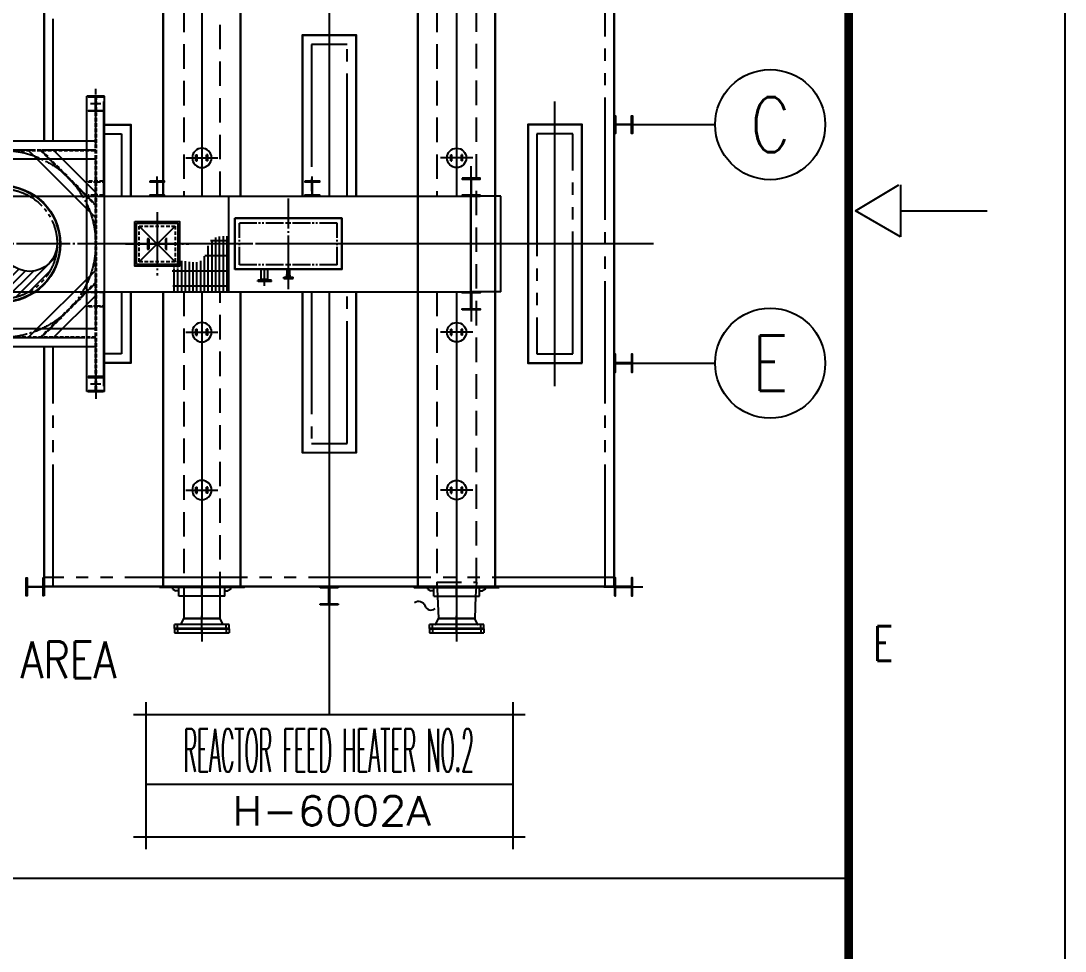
# Model space of a CAD drawing. Header units: millimetres. Extents: x 0 to 232280, y -26939 to 23794.
# Drawn here: x 22670 to 25230, y -13437 to -11156 of the extents above; entities that cross this region are included whole.
import ezdxf
from ezdxf.enums import TextEntityAlignment as Align

# ---------------------------------------------------------------- set-up
doc = ezdxf.new("R2010")
doc.units = ezdxf.units.MM
doc.header["$LTSCALE"] = 30
for name, pattern in [('JNK-CENTER', [34, 30, -1.5, 1, -1.5]), ('JNK-HIDDEN', [3, 2, -1]), ('JNK-PHANTOM', [15, 10, -1, 1, -1, 1, -1]), ('PHA', [30, 20, -2, 2, -2, 2, -2])]:
    doc.linetypes.add(name, pattern=pattern)
for name, color, linetype in [('CEN-R', 1, 'JNK-CENTER'), ('CON-C', 4, 'Continuous'), ('CON-G', 3, 'Continuous'), ('CON-W', 7, 'Continuous'), ('CON-Y', 2, 'Continuous'), ('Dim-W', 7, 'Continuous'), ('HID-Y', 2, 'JNK-HIDDEN'), ('LOGO-FRAME', 7, 'Continuous'), ('PAN-W', 6, 'PHA'), ('PHA-M', 6, 'JNK-PHANTOM'), ('STL-OBJT', 7, 'Continuous'), ('TITLE', 7, 'Continuous')]:
    doc.layers.add(name, color=color, linetype=linetype)
doc.layers.add('CONT-G', color=3, linetype='Continuous', lineweight=25)
doc.styles.add('ROMANS', font='ROMANS.shx', dxfattribs={"width": 0.8})
doc.styles.add('SIMPLEX', font='simplex.shx', dxfattribs={"width": 0.8})

# ---------------------------------------------------------------- blocks, each defined once
blk = doc.blocks.new('TITLE')
at = {"color": 7}
for p, q in [((841, 0), (841, 594.8536585365848)), ((823.8829268292548, 301.1402439024387), (827.4195121950868, 303.2621951219509)), ((827.5582541526134, 303.2621951219509), (827.5582541526134, 299.0182926829265)), ((827.5582541526134, 299.0182926829265), (823.8829268292548, 301.1402439024387)), ((827.560975609736, 301.1402439024387), (834.6341463414368, 301.1402439024387))]:
    blk.add_line(p, q, dxfattribs=at)
at = {"color": 7, "const_width": 0.7073170731707307}
blk.add_lwpolyline([(823.3170731707312, 17.3292682926829), (823.3170731707312, 577.1707317073162)], dxfattribs=at)
at = {"color": 7, "style": 'ROMANS', "width": 0.7}
blk.add_text('E', height=2.829268292682921, dxfattribs=at).set_placement((826.1463414633893, 265.7743902439021), align=Align.MIDDLE)
blk = doc.blocks.new("24'' FLG")
at = {"layer": 'CEN-R'}
for p, q in [((2.159207360818982e-05, -228.0158282965422), (2.159207360818982e-05, 47.61562371253967)), ((-406.3999784079497, -171.3000000000466), (-406.3999784079497, -95.30000000004657)), ((-406.3999784079497, -165.2999999949243), (-406.3999784079497, -241.2999999949243)), ((2.159207360818982e-05, -168.2999999949243), (2.159207360818982e-05, -384.2156237075105)), ((406.4000215919805, -171.3000000000466), (406.4000215919805, -95.30000000004657)), ((406.4000215919805, -165.2999999949243), (406.4000215919805, -241.2999999949243))]:
    blk.add_line(p, q, dxfattribs=at)
at = {"layer": 'CON-G'}
for p, q in [((-349.6330796280527, -95.71917691337876), (-304.6999910394079, 0)), ((304.6999910394079, 0), (-304.6999910394079, 0)), ((349.6331228121999, -95.71917691337876), (304.6999910394079, 0)), ((457.5000215920736, -98.30000000004657), (-457.4999784079264, -98.30000000004657)), ((-457.4999784079264, -166.6999999999534), (-457.4999784079264, -98.30000000004657)), ((457.5000215920736, -166.6999999999534), (-457.4999784079264, -166.6999999999534)), ((-457.4999784079264, -169.8999999950174), (-457.4999784079264, -238.2999999949243)), ((-457.4999784079264, -169.8999999950174), (457.5000215920736, -169.8999999950174)), ((-346.0999784080195, -168.3000000000466), (-346.0999784080195, -166.6999999999534)), ((-346.0999784080195, -168.2999999949243), (-346.0999784080195, -169.8999999950174)), ((-346.0999784080195, -168.2999999949243), (346.1000215920503, -168.2999999949243)), ((346.1000215920503, -168.3000000000466), (-346.0999784080195, -168.3000000000466)), ((346.1000215920503, -168.3000000000466), (346.1000215920503, -166.6999999999534)), ((346.1000215920503, -168.2999999949243), (346.1000215920503, -169.8999999950174)), ((457.5000215920736, -166.6999999999534), (457.5000215920736, -98.30000000004657)), ((457.5000215920736, -169.8999999950174), (457.5000215920736, -238.2999999949243)), ((-457.4999784079264, -238.2999999949243), (457.5000215920736, -238.2999999949243))]:
    blk.add_line(p, q, dxfattribs=at)
for centre, start, end in [((-353.703308119846, -93.80000000004657), 270, 334.7553833153829), ((353.7033513038768, -93.80000000004657), 205.2446166846171, 270)]:
    blk.add_arc(centre, 4.5, start, end, dxfattribs=at)
at = {"layer": 'CONT-G'}
blk.add_line((-304.6999910319573, 0), (304.6999910328886, 0), dxfattribs=at)
blk.add_line((-304.6999910319573, 0), (304.6999910328886, 0), dxfattribs=at)
blk = doc.blocks.new('SPRING SUPPORT BASE')
at = {"layer": 'CEN-R'}
blk.add_line((-269.9166666703532, 0), (269.916666663019, 0), dxfattribs=at)
at = {"layer": 'CONT-G'}
for p, q in [((-100.0000000036671, 50), (-100.0000000036671, -50)), ((-100.0000000036671, 50), (-80.00000000366708, 50)), ((-80.00000000366708, 50), (-80.00000000366708, -50)), ((79.99999999610009, 50), (79.99999999610009, -50)), ((99.99999999633292, 50), (79.99999999633292, 50)), ((99.99999999633292, 50), (99.99999999633292, -50)), ((-100.0000000036671, -50), (-80.00000000366708, -50)), ((99.99999999633292, -50), (79.99999999633292, -50))]:
    blk.add_line(p, q, dxfattribs=at)
blk.add_circle((-3.667082637548447e-09, 0), 161.9500000000116, dxfattribs=at)
blk = doc.blocks.new('A$C751203EC')
at = {"layer": 'CEN-R'}
for p, q in [((-20.39807007508352, 0), (75, 0)), ((0, 20.39807007508352), (0, -20.39807007508352))]:
    blk.add_line(p, q, dxfattribs=at)
at = {"layer": 'CON-G'}
for p, q in [((0, 7.999999999970896), (75, 8)), ((0, -8), (75, -8))]:
    blk.add_line(p, q, dxfattribs=at)
blk.add_arc((0, 0), 7.999999999999545, 90, 270, dxfattribs=at)
blk = doc.blocks.new('6002 HEADERBOX')
at = {"layer": 'CEN-R'}
for p, q in [((8.149072527885437e-10, -163.9999999997963), (-5.820766091346741e-11, 0)), ((-681.2000028562034, -142.0611126171279), (-681.2000028560869, -175.4405818845698)), ((-497.2000057072146, -142.0611126170988), (-497.2000057070982, -175.4405818845407)), ((-375.0000057071447, -142.0611126170697), (-375.0000057070283, -175.4405818845116)), ((-225.0000057071447, -142.0611126170697), (-225.0000057070283, -175.4405818845116)), ((-75.00000570714474, -142.0611126170697), (-75.00000570702832, -175.4405818845116)), ((74.99999429285526, -142.0611126170406), (74.99999429297168, -175.4405818844825)), ((224.9999942928553, -142.0611126170406), (224.9999942929717, -175.4405818844825)), ((347.1999942928087, -142.0611126169533), (347.1999942929251, -175.4405818843952)), ((497.1999942928087, -142.0611126169824), (497.1999942929251, -175.4405818844243)), ((681.1999914400512, -142.0611126169824), (681.1999914401677, -175.4405818844243)), ((-681.2000028562034, -11575.93888738246), (-681.2000028560869, -11542.55941811502)), ((-497.2000057072146, -11575.93888738249), (-497.2000057070982, -11542.55941811505)), ((-375.0000057071447, -11575.93888738252), (-375.0000057070283, -11542.55941811508)), ((-225.0000057071447, -11575.93888738252), (-225.0000057070283, -11542.55941811508)), ((-75.00000570714474, -11575.93888738252), (-75.00000570702832, -11542.55941811508)), ((74.99999429285526, -11575.93888738255), (74.99999429297168, -11542.55941811511)), ((224.9999942928553, -11575.93888738255), (224.9999942929717, -11542.55941811511)), ((347.1999942928087, -11575.93888738264), (347.1999942929251, -11542.5594181152)), ((497.1999942928087, -11575.93888738261), (497.1999942929251, -11542.55941811517)), ((681.1999914400512, -11575.93888738261), (681.1999914401677, -11542.55941811517)), ((8.149072527885437e-10, -11717.99999999959), (-5.820766091346741e-11, -11553.9999999998))]:
    blk.add_line(p, q, dxfattribs=at)
at = {"layer": 'CON-W', "const_width": 19}
for points in [[(-681.2000028541079, -149.9999999999854), (-681.2000028541079, -154.999999999869)], [(-681.2000028539915, -157.999999999869), (-681.2000028539915, -163.999999999869)], [(-497.2000057050027, -149.9999999999854), (-497.2000057050027, -154.9999999998399)], [(-497.2000057050027, -157.9999999998399), (-497.2000057050027, -163.9999999998399)], [(-375.0000057050493, -149.9999999999563), (-375.0000057050493, -154.9999999998108)], [(-375.0000057050493, -157.9999999998108), (-375.0000057050493, -163.9999999998108)], [(-225.0000057050493, -149.9999999999563), (-225.0000057050493, -154.9999999998108)], [(-225.0000057050493, -157.9999999998108), (-225.0000057050493, -163.9999999998108)], [(-75.00000570504926, -149.9999999999272), (-75.00000570504926, -154.9999999997817)], [(-75.00000570504926, -157.9999999997817), (-75.00000570504926, -163.9999999997817)], [(74.99999429495074, -149.9999999999272), (74.99999429495074, -154.9999999997817)], [(74.99999429495074, -157.9999999997817), (74.99999429495074, -163.9999999997817)], [(224.9999942949507, -149.9999999998981), (224.9999942949507, -154.9999999997817)], [(224.9999942949507, -157.9999999997817), (224.9999942949507, -163.9999999997817)], [(347.1999942950206, -149.9999999998399), (347.1999942950206, -154.9999999996944)], [(347.1999942950206, -157.9999999996944), (347.1999942950206, -163.9999999996944)], [(497.1999942950206, -149.999999999869), (497.1999942950206, -154.9999999997235)], [(497.1999942950206, -157.9999999997235), (497.1999942950206, -163.9999999997235)], [(681.1999914421467, -149.999999999869), (681.1999914421467, -154.9999999997235)], [(681.1999914422631, -157.9999999997235), (681.1999914422631, -163.9999999997235)], [(-681.2000028539915, -11559.99999999972), (-681.2000028539915, -11553.99999999972)], [(-497.2000057050027, -11559.99999999975), (-497.2000057050027, -11553.99999999975)], [(-375.0000057050493, -11559.99999999978), (-375.0000057050493, -11553.99999999978)], [(-225.0000057050493, -11559.99999999978), (-225.0000057050493, -11553.99999999978)], [(-75.00000570504926, -11559.99999999981), (-75.00000570504926, -11553.99999999981)], [(74.99999429495074, -11559.99999999981), (74.99999429495074, -11553.99999999981)], [(224.9999942949507, -11559.99999999981), (224.9999942949507, -11553.99999999981)], [(347.1999942950206, -11559.9999999999), (347.1999942950206, -11553.9999999999)], [(497.1999942950206, -11559.99999999987), (497.1999942950206, -11553.99999999987)], [(681.1999914422631, -11559.99999999987), (681.1999914422631, -11553.99999999987)], [(-681.2000028541079, -11567.99999999961), (-681.2000028541079, -11562.99999999972)], [(-497.2000057050027, -11567.99999999961), (-497.2000057050027, -11562.99999999975)], [(-375.0000057050493, -11567.99999999964), (-375.0000057050493, -11562.99999999978)], [(-225.0000057050493, -11567.99999999964), (-225.0000057050493, -11562.99999999978)], [(-75.00000570504926, -11567.99999999967), (-75.00000570504926, -11562.99999999981)], [(74.99999429495074, -11567.99999999967), (74.99999429495074, -11562.99999999981)], [(224.9999942949507, -11567.99999999969), (224.9999942949507, -11562.99999999981)], [(347.1999942950206, -11567.99999999975), (347.1999942950206, -11562.9999999999)], [(497.1999942950206, -11567.99999999972), (497.1999942950206, -11562.99999999987)], [(681.1999914421467, -11567.99999999972), (681.1999914421467, -11562.99999999987)]]:
    blk.add_lwpolyline(points, dxfattribs=at)
at = {"layer": 'CONT-G'}
for p, q in [((382.5999999986961, -1.455191522836685e-11), (-384.6000000011409, 1.455191522836685e-11)), ((-384.6000000011409, 1.455191522836685e-11), (-384.6000000011409, -149.9999999999854)), ((-711.2000028539915, -157.999999999869), (711.1999914401677, -157.9999999997235)), ((-711.2000028539915, -157.999999999869), (-711.2000028539915, -163.999999999869)), ((-711.2000028539915, -163.999999999869), (711.1999914401677, -163.9999999997235)), ((-650.0000171190477, -11559.99999999987), (-650.0000171190477, -163.9999999998618)), ((-645.0000171190477, -11559.99999999987), (-645.0000171190477, -163.9999999998618)), ((-484.6000000012573, -119.9999999999854), (-434.6000000012573, -89.99999999998545)), ((-484.6000000012573, -119.9999999999854), (-484.6000000012573, -149.9999999999563)), ((-384.6000000011409, -89.99999999998545), (-434.6000000012573, -89.99999999998545)), ((382.5999999986961, -1.455191522836685e-11), (382.5999999986961, -150.0000000000146)), ((382.5999999986961, -90.00000000004366), (432.5999999988126, -90.00000000001455)), ((482.5999999988126, -120.0000000000146), (432.5999999988126, -90.00000000001455)), ((482.5999999988126, -119.9999999999854), (482.5999999988126, -149.9999999999854)), ((645.0000057052239, -11559.99999999987), (645.0000057052239, -163.9999999997308)), ((650.0000057052239, -11559.99999999987), (650.0000057052239, -163.9999999997308)), ((-711.2000028539915, -11553.99999999972), (711.1999914401677, -11553.99999999987)), ((-711.2000028539915, -11559.99999999972), (711.1999914401677, -11559.99999999987)), ((650.0000057052239, -11559.99999999987), (-650.0000171190477, -11559.99999999987)), ((-484.6000000012573, -11597.99999999961), (-484.6000000012573, -11567.99999999964)), ((-484.6000000012573, -11597.99999999961), (-434.6000000012573, -11627.99999999961)), ((-384.6000000011409, -11627.99999999961), (-434.6000000012573, -11627.99999999961)), ((-384.6000000011409, -11717.99999999961), (-384.6000000011409, -11567.99999999961)), ((382.5999999986961, -11717.99999999958), (-384.6000000011409, -11717.99999999961)), ((382.5999999986961, -11717.99999999958), (382.5999999986961, -11567.99999999958)), ((382.5999999986961, -11627.99999999955), (432.5999999988126, -11627.99999999958)), ((482.5999999988126, -11597.99999999958), (432.5999999988126, -11627.99999999958)), ((482.5999999988126, -11597.99999999961), (482.5999999988126, -11567.99999999961))]:
    blk.add_line(p, q, dxfattribs=at)
for points in [[(-711.2000028539915, -149.9999999999854), (-711.2000028539915, -154.999999999869), (711.1999914401677, -154.9999999998399), (711.1999914401677, -149.9999999999854)], [(-711.2000028539915, -11567.99999999961), (-711.2000028539915, -11562.99999999972), (711.1999914401677, -11562.99999999975), (711.1999914401677, -11567.99999999961)]]:
    blk.add_lwpolyline(points, close=True, dxfattribs=at)
at = {"layer": 'Dim-W'}
for p, q in [((711.1999914401677, -157.9999999997235), (711.1999914401677, -163.9999999997235)), ((711.1999914401677, -11559.99999999987), (711.1999914401677, -11553.99999999987))]:
    blk.add_line(p, q, dxfattribs=at)
at = {"layer": 'STL-OBJT', "extrusion": (0, 0, -1), "zscale": -1, "rotation": 270}
blk.add_blockref('A$C751203EC', (350.0000057070283, -75.00000000007276), dxfattribs=at)
at = {"layer": 'STL-OBJT', "rotation": 270}
blk.add_blockref('A$C751203EC', (349.9999942930881, -74.99999999998545), dxfattribs=at)
blk = doc.blocks.new('A$C1FAD331D')
at = {"layer": 'CEN-R'}
for p, q in [((0, 532), (0, -532)), ((-300, -300), (300, 300)), ((300, -300), (-300, 300)), ((531.9486901247292, 0), (-532.0513098752708, 0)), ((-150, 104), (-150, -104)), ((150, 104), (150, -104))]:
    blk.add_line(p, q, dxfattribs=at)
blk.add_lwpolyline([(345, 345), (-345, 345), (-345, -345), (345, -345)], close=True, dxfattribs=at)
at = {"layer": 'CONT-G'}
blk.add_lwpolyline([(375, 375), (-375, 375), (-375, -375), (375, -375)], close=True, dxfattribs=at)
for points in [[(-158, -80), (-158, 80, -0.9999999999999999), (-142, 80), (-142, -80, -0.9999999999999999)], [(158, -80), (158, 80, 0.9999999999999999), (142, 80), (142, -80, 0.9999999999999999)]]:
    blk.add_lwpolyline(points, format="xyb", close=True, dxfattribs=at)
at = {"layer": 'HID-Y'}
blk.add_lwpolyline([(300, 300), (-300, 300), (-300, -300), (300, -300)], close=True, dxfattribs=at)
blk = doc.blocks.new("4'' O2")
at = {"layer": 'CEN-R'}
blk.add_line((275.6105725513771, 0), (0, 0), dxfattribs=at)
at = {"layer": 'CON-Y'}
for p, q in [((200, 57.14999999990687), (0, 57.14999999990687)), ((167, -67.45000000018626), (167, 67.44999999995343)), ((171.5, 67.44999999995343), (167, 67.44999999995343)), ((200, 58.04999999981374), (167, 58.04999999981374)), ((176, 71.1488348764833), (176, 114.5)), ((176, 114.5), (176, 71.94999999995343)), ((200, -78.60000000009313), (200, 78.5999999998603)), ((200, -78.60000000009313), (200, 78.5999999998603)), ((200, -57.1500000001397), (0, -57.14999999990687)), ((200, -58.05000000004657), (167, -58.05000000004657)), ((171.5, -67.45000000018626), (167, -67.45000000018626)), ((176, -114.5), (176, -71.95000000018626)), ((200, -78.60000000009313), (198.3999999999069, -78.60000000009313)), ((198.3999999999069, -114.5), (198.3999999999069, -78.60000000009313))]:
    blk.add_line(p, q, dxfattribs=at)
for centre, start, end in [((171.5, 71.94999999995343), 270, 0), ((171.5, -71.95000000018626), 0, 90)]:
    blk.add_arc(centre, 4.5, start, end, dxfattribs=at)
at = {"layer": 'HID-Y', "ltscale": 0.2}
for p, q in [((203, 95.25), (173, 95.25)), ((198.3999999999069, 114.5), (176, 114.5)), ((198.3999999999069, 104.75), (176, 104.75)), ((198.3999999999069, 85.75), (176, 85.75)), ((198.3999999999069, 78.5999999998603), (198.3999999999069, 114.5)), ((200, 78.5999999998603), (198.3999999999069, 78.5999999998603)), ((203, -95.25), (173, -95.25)), ((198.3999999999069, -85.75), (176, -85.75)), ((198.3999999999069, -104.75), (176, -104.75)), ((198.3999999999069, -114.5), (176, -114.5))]:
    blk.add_line(p, q, dxfattribs=at)
for points in [[(198.3999999999069, 85.75), (198.3999999999069, 104.75), (176, 85.75), (176, 104.75)], [(198.3999999999069, -104.75), (198.3999999999069, -85.75), (176, -104.75), (176, -85.75)]]:
    blk.add_solid(points, dxfattribs=at)
blk = doc.blocks.new('N-FLG SIDE 1.50 300 WNRF')
at = {"layer": 'CEN-R'}
for p, q in [((-57.14999999999782, 3), (-57.14999999999782, -27)), ((0, 15), (0, -166)), ((57.15000000000146, 3), (57.15000000000146, -27))]:
    blk.add_line(p, q, dxfattribs=at)
at = {"layer": 'CON-G'}
blk.add_line((-24.14999999999782, -68.30000000000291), (24.15000000000146, -68.29999999999563), dxfattribs=at)
at = {"layer": 'CON-Y'}
for p, q in [((-36.5, 0), (-36.5, -1.599999999998545)), ((-36.5, 0), (36.5, 0)), ((-20.44999999999709, 0), (-20.44999999999709, -68.30000000000291)), ((20.45000000000073, 0), (20.45000000000073, -68.29999999999563)), ((36.5, 0), (36.5, -1.599999999998545)), ((-78, -1.599999999998545), (-36.5, -1.599999999998545)), ((-78, -1.599999999998545), (-78, -21)), ((-78, -21), (-38.53832820789103, -21)), ((-68.14999999999782, -1.599999999998545), (-68.14999999999782, -21)), ((-46.14999999999782, -1.599999999998545), (-46.14999999999782, -21)), ((-34.15123478700116, -24.49829579396464), (-24.14999999999782, -68.30000000000291)), ((-24.15000000000873, -68.30000000000291), (24.15000000000873, -68.30000000000291)), ((-24.15000000000873, -150), (-24.15000000000873, -68.30000000000291)), ((-24.15000000000873, -149.9999999999927), (24.15000000001237, -150)), ((34.1512347870048, -24.49829579396464), (24.15000000000146, -68.30000000000291)), ((24.15000000000873, -68.30000000000291), (24.15000000000873, -150)), ((36.5, -1.599999999998545), (78, -1.599999999998545)), ((38.53832820789103, -21), (78, -21)), ((46.15000000000146, -1.599999999998545), (46.15000000000146, -21)), ((68.15000000000146, -1.599999999998545), (68.15000000000146, -21)), ((78, -1.599999999998545), (78, -21))]:
    blk.add_line(p, q, dxfattribs=at)
for centre, start, end in [((-38.53832820789103, -25.5), 12.86184448295884, 90), ((38.53832820789103, -25.5), 90, 167.1381555170412)]:
    blk.add_arc(centre, 4.5, start, end, dxfattribs=at)
blk = doc.blocks.new('A$C0E694495')
at = {"layer": 'CON-G'}
blk.add_blockref('N-FLG SIDE 1.50 300 WNRF', (0, 149.9999999999927), dxfattribs=at)
blk = doc.blocks.new('pipesec')
at = {"layer": 'CON-W'}
for p, q in [((0.1209320667256861, 0.4851550630859265), (0.4851550630859833, 0.1209320667255724)), ((0.2437994773475225, 0.4365338644887515), (0.4365338644887231, 0.2437994773474657)), ((0.2476510743001654, 0.2841898434869563), (0.4989146853065733, 0.03292623248046311)), ((0.2468921100701493, 0.2107025956922826), (0.4983372781515811, -0.04074257238914925)), ((0.2038403547347798, 0.1052619269784145), (0.4725353304954467, -0.1634330487821671)), ((0.2303951826239086, 0.1529533111139472), (0.4887617475944523, -0.1054132538565682)), ((0.01183704510651751, 0.0002803885084858848), (0.3595601905681178, -0.3474427569531144)), ((0.07488468138581084, 0.01147896425368344), (0.3940882635955347, -0.3077246179560689)), ((0.1263381145400331, 0.03427174312400894), (0.4246174589634677, -0.2640076012993404)), ((0.1690424887933375, 0.06581358089533751), (0.4509106530311442, -0.2160545833424976)), ((-0.1933486464938881, -0.09151876798955527), (0.1811596163017555, -0.4660270307850851)), ((-0.1559873713952697, -0.05463383106359743), (0.2321944761675923, -0.4428156786264026)), ((-0.110586238643009, -0.02578875179119677), (0.2787281508649073, -0.4151031412991415)), ((-0.05581785669249939, -0.006310921717158635), (0.3211216464689244, -0.3832504248786108)), ((-0.2227042310981062, -0.1364093954099417), (0.1250073849282103, -0.4841210114361729)), ((-0.2498806065186159, -0.2577254440385559), (-0.007725444038470641, -0.4998806065186727)), ((-0.2428248576631802, -0.1905349808694154), (0.06269404621122021, -0.4960538847437874)), ((-0.2269057914652421, -0.3549464711165911), (-0.1049464711164774, -0.4769057914653558))]:
    blk.add_line(p, q, dxfattribs=at)
blk.add_lwpolyline([(0, 0.5, -0.9999999999999997), (0, 0, 0.9999999999999999), (0, -0.5, 0.9999999999999999)], format="xyb", dxfattribs=at)
blk = doc.blocks.new('H-6001')
at = {"layer": 'Dim-W'}
h = blk.add_hatch(dxfattribs=at)
h.set_pattern_fill('GRATE', color=256, scale=80, angle=90)
h.set_pattern_definition([(90, (-603975.4135116833, 26974.89796915864), (-63.5, 3.888253587292846e-15), []), (180, (-603975.4135116833, 26974.89796915864), (-3.110602869834277e-14, -254), [])])
edge = h.paths.add_edge_path()
edge.add_line((3801.000000000349, 47.00000000730506), (3786.000000000349, 47.00000000730506))
edge.add_line((3786.000000000349, 47.00000000730506), (3786.000000000349, 126.9360512828134))
edge.add_spline(control_points=[(3786.000000000349, 126.9360512828134), (3676.836955856648, 132.9250007474184), (3577.975695803878, 124.3534645459295), (3516.000000000349, 63.64807222748641)], knot_values=[1300.876929084428, 1300.876929084428, 1300.876929084428, 1300.876929084428, 1586.519068446716, 1586.519068446716, 1586.519068446716, 1586.519068446716], degree=3, periodic=0)
edge.add_line((3516.000000000349, 63.6480722274282), (3516.000000000349, 47.00000000729051))
edge.add_line((3516.000000000349, 47.00000000730506), (3501.000000000466, 47.00000000730506))
edge.add_spline(control_points=[(3501.000000000466, 47.00000000730506), (3427.840911812731, -45.05950691481121), (3418.190320054651, -397.3288976387412), (3095.670976508525, -280.3314090885106), (2993.000000005006, -282.0886631376634)], knot_values=[571.8018987099156, 571.8018987099185, 571.8018987099185, 571.8018987099185, 948.2797452659934, 1276.576733451685, 1276.576733451685, 1276.576733451685, 1276.576733451685], degree=3, periodic=0)
edge.add_line((2993.000000005006, -282.0886631376634), (2993.000000005006, -368.9999999926949))
edge.add_line((2993.000000005006, -368.9999999926949), (3058.000000028289, -368.9999999926949))
edge.add_line((3058.000000028289, -368.9999999926949), (3058.000000028289, -370.9999999926949))
edge.add_arc((3054.000000028289, -370.9999999926949), 3.999999999999999, 270, 360, ccw=False)
edge.add_line((3054.000000028289, -374.9999999926949), (3007.500000028289, -374.9999999926949))
edge.add_arc((3007.500000028289, -383.4999999926949), 8.500000000000004, 450, 540)
edge.add_line((2999.000000028289, -383.4999999926949), (2999.000000028289, -429.9999999926949))
edge.add_arc((2995.000000028289, -429.9999999926949), 3.999999999999999, 270, 360, ccw=False)
edge.add_line((2995.000000028289, -433.9999999926949), (2993.000000005006, -433.9999999926949))
edge.add_line((2993.000000005006, -433.9999999926949), (2993.000000005006, -802.9999999927095))
edge.add_line((2993.000000005006, -802.9999999927095), (3801.000000000349, -802.9999999927095))
edge.add_line((3801.000000000349, -802.9999999927095), (3801.000000000349, 47.00000000730506))
edge = h.paths.add_edge_path()
edge.add_line((2993.000000005006, -413.4999999927095), (2855.961817631382, -413.4999999927095))
edge.add_spline(control_points=[(2857.757516722544, -403.9999999927095), (2836.144910586998, -504.114924517824), (2854.51969614462, -653.5574622552667), (2872.894481702126, -802.9999999927095)], knot_values=[0, 0, 0, 0, 325.0636055245459, 325.0636055245459, 325.0636055245459, 325.0636055245459], degree=3, periodic=0)
edge.add_line((2872.894481702126, -802.9999999927095), (2993.000000005006, -802.9999999927095))
edge.add_line((2993.000000005006, -802.9999999927095), (2993.000000005006, -413.4999999927095))
edge = h.paths.add_edge_path()
edge.add_spline(control_points=[(2993.000000005006, -282.0886631376634), (2977.150554426014, -282.3599326177937), (2905.504554073443, -290.2075968357676), (2870.792931899545, -343.6167404075095), (2857.757516722544, -403.9999999927095)], knot_values=[325.0636055245459, 325.0636055245459, 325.0636055245459, 325.0636055245459, 375.7432174773246, 571.8018987099156, 571.8018987099156, 571.8018987099156, 571.8018987099156], degree=3, periodic=0)
edge.add_line((2859.978977298713, -394.4999999927095), (2993.000000028289, -394.4999999927095))
edge.add_line((2993.000000028289, -394.4999999927095), (2993.000000028289, -368.9999999926949))
edge.add_line((2993.000000028289, -368.9999999926949), (2993.000000005006, -282.0886631376779))
at = {"layer": 'CEN-R'}
for p, q in [((1570, 2505.000000007276), (1570, 2600.000000007276)), ((1570, -2474.999999992739), (1570, 2475.000000007261)), ((1658.138502914924, 2350.000000007276), (1481.861497085076, 2350.000000007276)), ((1570, 1570.000000007261), (-1570, 1570.000000007261)), ((1570, 650.31529293317), (650.3152929259231, 1570.000000007261)), ((7863.000000007451, 802.9999999928841), (7863.000000007451, 1303.000000007291)), ((4800.000000000233, -761.3059229218197), (4800.000000000116, 761.3059229363571)), ((10324.66642510134, 7.30506144464016e-09), (-10078.11939734966, -7.144990377128124e-09)), ((650.3152929258067, -1569.999999992739), (1570, -650.315292918589)), ((7863.000000007451, -802.9999999810534), (7863.000000007451, -1302.99999999546)), ((-1569.999999999884, -1569.999999992739), (1570, -1569.999999992739)), ((1570, -2099.999999992739), (1570, -2599.999999992739)), ((1658.138502914924, -2349.999999992739), (1481.861497085076, -2349.999999992739))]:
    blk.add_line(p, q, dxfattribs=at)
at = {"layer": 'CEN-R', "ltscale": 0.5}
for p, q in [((1570, 803.0000000072469), (1570, 1130.010894698004)), ((2600, 803.0000000072905), (2600, 1130.010894698047)), ((5200, 803.0000000072614), (5200, 1130.010894698018)), ((1570, -802.9999999927095), (1570, -1130.010894683466))]:
    blk.add_line(p, q, dxfattribs=at)
at = {"layer": 'CEN-R'}
blk.add_circle((0, 7.261405698955059e-09), 1570, dxfattribs=at)
at = {"layer": 'CON-G'}
for p, q in [((5700.000000000349, 430.000000007276), (3900.000000000349, 430.000000007276)), ((3900.000000000349, -429.999999992724), (3900.000000000349, 430.000000007276)), ((5700.000000000349, 425.000000007276), (3900.000000000349, 425.000000007276)), ((3905.000000000349, -429.999999992724), (3905.000000000233, 430.000000007276)), ((5695.000000000349, -429.9999999927386), (5695.000000000466, 430.000000007276)), ((5700.000000000349, -429.999999992724), (5700.000000000349, 430.000000007276)), ((5700.000000000349, -424.999999992724), (3900.000000000349, -424.999999992724)), ((5700.000000000349, -429.999999992724), (3900.000000000349, -429.999999992724))]:
    blk.add_line(p, q, dxfattribs=at)
for radius in [980, 970]:
    blk.add_circle((0, 0), radius, dxfattribs=at)
at = {"layer": 'CONT-G'}
for p, q in [((1420, -2474.999999992739), (1420, 2475.000000007261)), ((1720, 2475.000000007276), (1420, 2475.000000007276)), ((1720, -2474.999999992739), (1720, 2475.000000007261)), ((1570, 1720.000000007261), (-1570, 1720.000000007261)), ((1570, 1420.000000007261), (-1570, 1420.000000007261)), ((1570.000000000116, 438.1832585769735), (438.1832585696829, 1570.000000007261)), ((1570, 862.4473272890027), (862.4473272816977, 1570.000000007261)), ((-7863.000000007451, 802.9999999928841), (7863.000000007451, 803.0000000073196)), ((3800.000000000349, -802.9999999927095), (3800.000000000349, 803.0000000072905)), ((7850.000000007451, 803.0000000073196), (7850.000000007451, -802.9999999926804)), ((7863.000000007451, -802.9999999926804), (7863.000000007451, 803.0000000073196)), ((8363.00000000745, 803.0000000073196), (7863.000000007451, 802.9999999928841)), ((8363.00000000745, -802.9999999926804), (8363.00000000745, 803.0000000073196)), ((438.1832585697994, -1569.999999992739), (1570, -438.1832585624652)), ((-7863.000000007451, -803.0000000071159), (7863.000000007451, -802.9999999926804)), ((862.4473272815812, -1569.999999992739), (1570, -862.447327274378)), ((8363.00000000745, -802.9999999954161), (7863.000000007451, -802.9999999809806)), ((-1569.999999999884, -1419.999999992739), (1570, -1419.999999992739)), ((-1569.999999999884, -1719.999999992739), (1570, -1719.999999992739)), ((1720, -2474.999999992739), (1420, -2474.999999992739))]:
    blk.add_line(p, q, dxfattribs=at)
for points in [[(2475, 1053.000000007349), (2475, 1039.000000007349), (2579.5, 1039.000000007349, -0.414213562373095), (2595.5, 1023.000000007349), (2595.5, 833.0000000073487, -0.414213562373095), (2579.5, 817.0000000073487), (2475, 817.0000000073487), (2475, 803.0000000073487), (2725, 803.0000000073487), (2725, 817.0000000073487), (2620.5, 817.0000000073487, -0.414213562373095), (2604.5, 833.0000000073487), (2604.5, 1023.000000007349, -0.4142135623730949), (2620.5, 1039.000000007349), (2725, 1039.000000007349), (2725, 1053.000000007349)], [(5075, 1053.000000007305), (5075, 1039.000000007305), (5179.5, 1039.000000007305, -0.414213562373095), (5195.5, 1023.000000007305), (5195.5, 833.0000000073051, -0.414213562373095), (5179.5, 817.0000000073051), (5075, 817.0000000073051), (5075, 803.0000000073051), (5325, 803.0000000073051), (5325, 817.0000000073051), (5220.5, 817.0000000073051, -0.414213562373095), (5204.5, 833.0000000073051), (5204.5, 1023.000000007305, -0.4142135623730949), (5220.5, 1039.000000007305), (5325, 1039.000000007305), (5325, 1053.000000007305)], [(7713.000000007451, 1103.00000000732), (7713.000000007451, 1088.00000000732), (7840.000000007451, 1088.00000000732, -0.414213562373095), (7858.000000007451, 1070.00000000732), (7858.000000007451, 836.0000000073196, -0.414213562373095), (7840.000000007451, 818.0000000073196), (7713.000000007451, 818.0000000073196), (7713.000000007451, 803.0000000073196), (8013.000000007451, 803.0000000073196), (8013.000000007451, 818.0000000073196), (7886.000000007451, 818.0000000073196, -0.414213562373095), (7868.000000007451, 836.0000000073196), (7868.000000007451, 1070.00000000732, -0.4142135623730949), (7886.000000007451, 1088.00000000732), (8013.000000007451, 1088.00000000732), (8013.000000007451, 1103.00000000732)], [(7713.000000007451, -1102.999999995489), (7713.000000007451, -1087.999999995489), (7840.000000007451, -1087.999999995489, 0.414213562373095), (7858.000000007451, -1069.999999995489), (7858.000000007451, -835.9999999954889, 0.414213562373095), (7840.000000007451, -817.9999999954889), (7713.000000007451, -817.9999999954889), (7713.000000007451, -802.9999999954889), (8013.000000007451, -802.9999999954889), (8013.000000007451, -817.9999999954889), (7886.000000007451, -817.9999999954889, 0.414213562373095), (7868.000000007451, -835.9999999954889), (7868.000000007451, -1069.999999995489, 0.4142135623730949), (7886.000000007451, -1087.999999995489), (8013.000000007451, -1087.999999995489), (8013.000000007451, -1102.999999995489)]]:
    blk.add_lwpolyline(points, format="xyb", close=True, dxfattribs=at)
at = {"layer": 'HID-Y'}
for p, q in [((1563.5, 2475.000000007261), (1563.5, -2474.999999992739)), ((1576.5, 2475.000000007261), (1576.5, -2474.999999992739)), ((-1570, 1576.500000007261), (1570, 1576.500000007261)), ((-1570, 1563.500000007261), (1570, 1563.500000007261)), ((641.1229047703091, 1570.000000007261), (1570.000000000116, 641.1229047775996)), ((659.5076810811879, 1570.000000007261), (1570, 659.507681088362)), ((1570, -641.1229047629895), (641.1229047703091, -1569.999999992739)), ((1570, -659.5076810739265), (659.5076810811879, -1569.999999992739)), ((1570, -1563.499999992739), (-1569.999999999884, -1563.499999992739)), ((1570, -1576.499999992739), (-1569.999999999884, -1576.499999992739))]:
    blk.add_line(p, q, dxfattribs=at)
for points in [[(1445, 1053.000000007291), (1445, 1039.000000007291), (1549.5, 1039.000000007291, -0.414213562373095), (1565.5, 1023.000000007291), (1565.5, 833.0000000072905, -0.414213562373095), (1549.5, 817.0000000072905), (1445, 817.0000000072905), (1445, 803.0000000072905), (1695, 803.0000000072905), (1695, 817.0000000072905), (1590.5, 817.0000000072905, -0.414213562373095), (1574.5, 833.0000000072905), (1574.5, 1023.000000007291, -0.4142135623730949), (1590.5, 1039.000000007291), (1695, 1039.000000007291), (1695, 1053.000000007291)], [(1445, -1052.999999992753), (1445, -1038.999999992753), (1549.5, -1038.999999992753, 0.414213562373095), (1565.5, -1022.999999992753), (1565.5, -832.9999999927531, 0.414213562373095), (1549.5, -816.9999999927531), (1445, -816.9999999927531), (1445, -802.9999999927531), (1695, -802.9999999927531), (1695, -816.9999999927531), (1590.5, -816.9999999927531, 0.414213562373095), (1574.5, -832.9999999927531), (1574.5, -1022.999999992753, 0.4142135623730949), (1590.5, -1038.999999992753), (1695, -1038.999999992753), (1695, -1052.999999992753)]]:
    blk.add_lwpolyline(points, format="xyb", close=True, dxfattribs=at)
at = {"layer": 'PAN-W'}
blk.add_circle((0, 0), 924, dxfattribs=at)
at = {"layer": 'PHA-M'}
for p, q in [((5620.000000000233, 350.000000007276), (3980.000000000466, 350.000000007276)), ((3980.000000000233, -349.999999992724), (3980.000000000466, 350.000000007276)), ((5620.000000000466, -349.999999992724), (5620.000000000233, 350.000000007276)), ((5620.000000000466, -349.999999992724), (3980.000000000233, -349.999999992724))]:
    blk.add_line(p, q, dxfattribs=at)
for points in [[(1695, 2475.000000007276), (1695, 2461.000000007276), (1590.5, 2461.000000007276, 0.414213562373095), (1574.5, 2445.000000007276), (1574.5, 2255.000000007276, 0.414213562373095), (1590.5, 2239.000000007276), (1695, 2239.000000007276), (1695, 2225.000000007276), (1445, 2225.000000007276), (1445, 2239.000000007276), (1549.5, 2239.000000007276, 0.414213562373095), (1565.5, 2255.000000007276), (1565.5, 2445.000000007276, 0.4142135623730949), (1549.5, 2461.000000007276), (1445, 2461.000000007276), (1445, 2475.000000007276)], [(1695, -2474.999999992739), (1695, -2460.999999992739), (1590.5, -2460.999999992739, -0.414213562373095), (1574.5, -2444.999999992739), (1574.5, -2254.999999992739, -0.414213562373095), (1590.5, -2238.999999992739), (1695, -2238.999999992739), (1695, -2224.999999992739), (1445, -2224.999999992739), (1445, -2238.999999992739), (1549.5, -2238.999999992739, -0.414213562373095), (1565.5, -2254.999999992739), (1565.5, -2444.999999992739, -0.4142135623730949), (1549.5, -2460.999999992739), (1445, -2460.999999992739), (1445, -2474.999999992739)]]:
    blk.add_lwpolyline(points, format="xyb", close=True, dxfattribs=at)
at = {"layer": 'Dim-W', "xscale": -1}
blk.add_blockref('A$C1FAD331D', (2600, 7.261405698955059e-09), dxfattribs=at)
at = {"layer": 'Dim-W', "xscale": 1848, "yscale": 1848, "zscale": 1848, "rotation": 270}
blk.add_blockref('pipesec', (0, 0), dxfattribs=at)
at = {"layer": 'Dim-W', "xscale": -1, "rotation": 180}
blk.add_blockref('A$C0E694495', (4800.000000000233, -429.9999999929569), dxfattribs=at)
blk.add_blockref('A$C0E694495', (4800.000000000233, -429.9999999929569), dxfattribs=at)
at = {"layer": 'TITLE', "xscale": -1, "rotation": 90}
blk.add_blockref("4'' O2", (4400.000000000233, -429.999999992724), dxfattribs=at)
blk.add_blockref("4'' O2", (4400.000000000233, -429.999999992724), dxfattribs=at)
blk = doc.blocks.new('col-line')
at = {"layer": 'CON-Y'}
blk.add_line((0, 3), (0, 8), dxfattribs=at)
blk.add_circle((0, 12.5), 4.5, dxfattribs=at)
at = {"layer": 'CON-C', "style": 'SIMPLEX', "width": 0.8}
blk.add_attdef('1', text='', height=4.5, dxfattribs=at).set_placement((0, 12.5), align=Align.MIDDLE_CENTER)
blk = doc.blocks.new('NAMETAG')
at = {"layer": 'CON-W'}
for p, q in [((-15.00000000000003, 1), (-15.00000000000003, -11)), ((14.99999999999997, 1), (14.99999999999997, -11)), ((-15.99999999999997, 0), (15.99999999999997, 0)), ((-15.00000000000003, -5.7), (14.99999999999997, -5.7)), ((-15.99999999999997, -9.999999999999943), (15.99999999999997, -9.999999999999886))]:
    blk.add_line(p, q, dxfattribs=at)
at = {"layer": 'CON-C', "style": 'SIMPLEX', "width": 0.8}
blk.add_attdef('HEATER', text='', height=3.5, dxfattribs=at).set_placement((-0.04, -4.68), align=Align.CENTER)
at = {"layer": 'CON-G', "style": 'SIMPLEX', "width": 0.9926348547717845}
blk.add_attdef('NO.\\H-0000-0', text='', height=2.4, dxfattribs=at).set_placement((-13.7, -9.08), (13.64, -9.08), align=Align.FIT)

msp = doc.modelspace()

# ---------------------------------------------------------------- linework, layer by layer
at = {"layer": 'CEN-R'}
for p, q in [((23114.01916786892, -10742.25550507334), (23114.01916786892, -11585.02535534286)), ((23426.26291786606, -10742.25550507333), (23426.26291786606, -11585.02535534257)), ((23426.26291786606, -10742.25550507334), (23426.26291786606, -11585.02535534258)), ((23738.50666786749, -10742.25550507334), (23738.50666786841, -11585.02535534229)), ((22873.2916678702, -11585.02535534308), (22873.2916678702, -11353.21910534333)), ((23979.23416786192, -12051.70910534333), (23979.23416786192, -11353.21910534333)), ((24125.48416786592, -11409.9641053434), (24178.65614945012, -11409.9641053434)), ((24178.18132454686, -11409.9641053434), (24240.35157626795, -11409.9641053434)), ((24221.2920194464, -11702.46410534333), (22875.63166787029, -11702.46410534333)), ((22873.2916678702, -12051.70910534333), (22873.2916678702, -11819.90285534308)), ((23114.01916786892, -11819.90285534286), (23114.01916786892, -12621.30898034332)), ((23426.26291786606, -11819.90285534257), (23426.26291786605, -12662.67270561332)), ((23426.26291786606, -11819.90285534258), (23426.26291786606, -12662.67270561332)), ((23738.50666786866, -11819.90285534229), (23738.5066678696, -12677.50051531129)), ((24125.48416786592, -11994.96410534326), (24178.65614945012, -11994.96410534326)), ((24178.18132454686, -11994.96410534326), (24240.35157626795, -11994.96410534326)), ((23014.3936674512, -12545.87891762303), (23014.39366745122, -12540.99717024267)), ((23041.30366703424, -12545.87891762303), (23041.30366703425, -12540.99717024267)), ((23059.17541703425, -12545.87891762304), (23059.17541703427, -12540.99717024268)), ((23081.11291703425, -12545.87891762304), (23081.11291703427, -12540.99717024268)), ((23103.05041703425, -12545.87891762304), (23103.05041703427, -12540.99717024268)), ((23124.98791703425, -12545.87891762304), (23124.98791703427, -12540.99717024268)), ((23146.92541703425, -12545.87891762304), (23146.92541703427, -12540.99717024268)), ((23164.79716703424, -12545.87891762305), (23164.79716703426, -12540.99717024269)), ((23186.73466703424, -12545.87891762305), (23186.73466703426, -12540.99717024269)), ((23213.64466661702, -12545.87891762305), (23213.64466661705, -12540.99717024269)), ((23114.01916786904, -12566.65535534328), (23114.01916786892, -12542.67035534331)), ((23426.26291786605, -12662.67270561332), (23426.26291786613, -12856.30503788083))]:
    msp.add_line(p, q, dxfattribs=at)
at = {"layer": 'CEN-R', "ltscale": 0.5}
for p, q in [((23426.26291786606, -12517.89251588013), (23426.26291786606, -12613.07819480707)), ((24099.68257840368, -12543.54785534333), (24195.01450733062, -12543.54785534333))]:
    msp.add_line(p, q, dxfattribs=at)
at = {"layer": 'CON-C'}
msp.add_line((24699.51220460006, -13258.20011672916), (20170.57808623393, -13258.20011672918), dxfattribs=at)
at = {"layer": 'CON-G'}
for p, q in [((24125.48416786592, -12542.67035534333), (22726.89541786619, -12542.67035534333)), ((24125.48416786592, -12543.54785534333), (22726.89541786619, -12543.54785534333))]:
    msp.add_line(p, q, dxfattribs=at)
at = {"layer": 'CON-G', "ltscale": 0.5}
for p, q in [((23404.32541786687, -12545.74160534333), (23404.32541786687, -12543.54785534333)), ((23404.32541786687, -12543.54785534333), (23448.20041786525, -12543.54785534333)), ((23422.8991678681, -12545.74160534333), (23404.32541786687, -12545.74160534333)), ((23425.53166786538, -12582.59660534333), (23425.53166786538, -12548.37410534387)), ((23426.99416786675, -12548.37410534387), (23426.99416786675, -12582.59660534333)), ((23448.20041786525, -12545.74160534333), (23429.62666786838, -12545.74160534333)), ((23448.20041786525, -12543.54785534333), (23448.20041786525, -12545.74160534333)), ((23404.32541786687, -12587.42285534374), (23404.32541786687, -12585.22910534387)), ((23404.32541786687, -12585.22910534387), (23422.8991678681, -12585.22910534387)), ((23448.20041786525, -12587.42285534374), (23404.32541786687, -12587.42285534374)), ((23429.62666786838, -12585.22910534387), (23448.20041786525, -12585.22910534387)), ((23448.20041786525, -12585.22910534387), (23448.20041786525, -12587.42285534374))]:
    msp.add_line(p, q, dxfattribs=at)
at = {"layer": 'CON-G'}
for points in [[(23492.80666786606, -11585.02535534251), (23492.80666786606, -11190.58910534333), (23359.71916786606, -11190.58910534333), (23359.71916786606, -11585.02535534264)], [(23492.07541786606, -11585.02535534252), (23492.07541786606, -11191.32035534333), (23360.45041786606, -11191.32035534333), (23360.45041786606, -11585.02535534264)], [(22875.63166787029, -11409.96410534333), (22939.83541787021, -11409.96410534333), (22939.83541787021, -11585.02535534302)], [(22875.63166787029, -11410.69535534333), (22939.1041678702, -11410.69535534333), (22939.1041678702, -11585.02535534302)], [(22939.83541787021, -11819.90285534302), (22939.83541787021, -11994.96410534333), (22875.63166787029, -11994.96410534333)], [(22939.1041678702, -11819.90285534302), (22939.1041678702, -11994.23285534333), (22875.63166787029, -11994.23285534333)], [(23359.71916786606, -11819.90285534264), (23359.71916786606, -12214.33910534333), (23492.80666786607, -12214.33910534333), (23492.80666786607, -11819.90285534251)], [(23360.45041786606, -11819.90285534264), (23360.45041786606, -12213.60785534333), (23492.07541786606, -12213.60785534333), (23492.07541786606, -11819.90285534252)]]:
    msp.add_lwpolyline(points, dxfattribs=at)
for points in [[(24045.77791786192, -11994.96410534333), (24045.77791786191, -11409.96410534333), (23912.69041786191, -11409.96410534333), (23912.69041786191, -11994.96410534333)], [(24045.04666786193, -11994.23285534333), (24045.04666786192, -11410.69535534333), (23913.42166786192, -11410.69535534333), (23913.42166786192, -11994.23285534333)]]:
    msp.add_lwpolyline(points, close=True, dxfattribs=at)
at = {"layer": 'CON-G', "ltscale": 0.5}
for centre, radius, start, end in [((23422.89916786647, -12548.37410534224), 2.632499998910353, 359.9999999597709, 89.9999999591456), ((23429.62666786783, -12548.37410534442), 2.632500001089648, 89.99999998707668, 179.9999999866598), ((23422.89916786647, -12582.59660534496), 2.632499998910353, 270.0000000341843, 4.002063966804346e-08), ((23429.62666786783, -12582.59660534278), 2.632500001089648, 180.0000000133402, 270.0000000125065)]:
    msp.add_arc(centre, radius, start, end, dxfattribs=at)
at = {"layer": 'CON-W', "const_width": 2.77875}
for points in [[(23014.39366745152, -12543.5478553433), (23014.39366745152, -12542.6703553433)], [(23041.30366703457, -12543.54785534331), (23041.30366703457, -12542.67035534331)], [(23059.17541703456, -12543.54785534331), (23059.17541703456, -12542.67035534331)], [(23081.11291703456, -12543.54785534331), (23081.11291703456, -12542.67035534331)], [(23103.05041703456, -12543.54785534332), (23103.05041703456, -12542.67035534332)], [(23124.98791703456, -12543.54785534332), (23124.98791703456, -12542.67035534332)], [(23146.92541703456, -12543.54785534332), (23146.92541703456, -12542.67035534332)], [(23164.79716703457, -12543.54785534333), (23164.79716703457, -12542.67035534333)], [(23186.73466703457, -12543.54785534332), (23186.73466703457, -12542.67035534333)], [(23213.64466661735, -12543.54785534332), (23213.64466661735, -12542.67035534333)], [(23014.39366745151, -12544.71785534329), (23014.39366745151, -12543.9866053433)], [(23041.30366703457, -12544.71785534329), (23041.30366703457, -12543.98660534331)], [(23059.17541703456, -12544.71785534329), (23059.17541703456, -12543.98660534331)], [(23081.11291703456, -12544.71785534329), (23081.11291703456, -12543.98660534331)], [(23103.05041703456, -12544.7178553433), (23103.05041703456, -12543.98660534332)], [(23124.98791703456, -12544.7178553433), (23124.98791703456, -12543.98660534332)], [(23146.92541703456, -12544.7178553433), (23146.92541703456, -12543.98660534332)], [(23164.79716703457, -12544.71785534331), (23164.79716703457, -12543.98660534333)], [(23186.73466703457, -12544.7178553433), (23186.73466703457, -12543.98660534333)], [(23213.64466661733, -12544.7178553433), (23213.64466661733, -12543.98660534333)]]:
    msp.add_lwpolyline(points, dxfattribs=at)
at = {"layer": 'CONT-G'}
for p, q in [((22727.04166786617, -11450.91410534226), (22727.0416678662, -10861.38035534332)), ((22727.91916786617, -11450.91410534226), (22727.9191678662, -10861.38035534332)), ((23018.95666536526, -11585.02535534295), (23018.95666536526, -10876.88285534332)), ((23019.68791536526, -11585.02535534295), (23019.68791536526, -10876.88285534332)), ((23208.3504187033, -11585.02535534278), (23208.3504187033, -10876.8828553433)), ((23209.08166870331, -11585.02535534278), (23209.08166870331, -10876.8828553433)), ((24124.60666786592, -12543.54785534333), (24124.60666786592, -10861.38035534332)), ((24125.48416786592, -12543.54785534333), (24125.48416786592, -10861.38035534332)), ((23018.95666536526, -12543.54785534332), (23018.95666536526, -11819.90285534295)), ((23019.68791536526, -12543.54785534332), (23019.68791536526, -11819.90285534295)), ((23208.3504187033, -12543.54785534332), (23208.3504187033, -11819.90285534278)), ((23209.08166870331, -12543.54785534332), (23209.08166870331, -11819.90285534278)), ((22727.0416678662, -12543.54785534333), (22727.0416678662, -11954.01410534227)), ((22727.9191678662, -12543.54785534333), (22727.9191678662, -11954.01410534227)), ((23010.00616745153, -12542.6703553433), (23218.03216661705, -12542.67035534333)), ((23010.00616745153, -12543.5478553433), (23218.03216661705, -12543.54785534332)), ((23209.08166870331, -12543.54785534332), (23018.95666536526, -12543.54785534332)), ((23043.14641786874, -12549.10535534329), (23043.14641786874, -12544.71785534329)), ((23043.14641786874, -12549.10535534329), (23050.45891786874, -12553.49285534329)), ((23057.77141786875, -12553.49285534329), (23050.45891786874, -12553.49285534329)), ((23057.77141786875, -12566.65535534329), (23057.77141786875, -12544.71785534329)), ((23169.97441786873, -12566.65535534328), (23057.77141786875, -12566.65535534329)), ((23069.45679370296, -12566.65535534329), (23069.45679370296, -12621.30898034332)), ((23158.58154182585, -12621.30898034332), (23158.58154182585, -12566.65535534328)), ((23169.97441786873, -12566.65535534328), (23169.97441786873, -12544.71785534328)), ((23169.97441786873, -12553.49285534328), (23177.28691786874, -12553.49285534328)), ((23184.59941786874, -12549.10535534328), (23177.28691786874, -12553.49285534328)), ((23184.59941786874, -12549.10535534329), (23184.59941786874, -12544.71785534329)), ((23691.94467388101, -12566.65535534328), (23694.20249576577, -12621.30898034298)), ((23785.06866274578, -12566.65535534329), (23782.81083983633, -12621.30898034298))]:
    msp.add_line(p, q, dxfattribs=at)
for points in [[(24125.48416786592, -11388.0266053434), (24127.67791786592, -11388.0266053434), (24127.67791786592, -11406.60035534339, 0.414213562373095), (24130.31041786592, -11409.23285534339), (24164.53291786592, -11409.23285534339, 0.414213562373095), (24167.16541786592, -11406.60035534339), (24167.16541786592, -11388.0266053434), (24169.35916786592, -11388.0266053434), (24169.35916786592, -11431.9016053434), (24167.16541786592, -11431.9016053434), (24167.16541786592, -11413.3278553434, 0.414213562373095), (24164.53291786592, -11410.69535534339), (24130.31041786592, -11410.69535534339, 0.4142135623730949), (24127.67791786592, -11413.3278553434), (24127.67791786592, -11431.9016053434), (24125.48416786592, -11431.9016053434)], [(24125.48416786592, -12016.90160534326), (24127.67791786592, -12016.90160534326), (24127.67791786592, -11998.32785534326, -0.414213562373095), (24130.31041786592, -11995.69535534326), (24164.53291786592, -11995.69535534326, -0.414213562373095), (24167.16541786592, -11998.32785534326), (24167.16541786592, -12016.90160534326), (24169.35916786592, -12016.90160534326), (24169.35916786592, -11973.02660534326), (24167.16541786592, -11973.02660534326), (24167.16541786592, -11991.60035534326, -0.414213562373095), (24164.53291786592, -11994.23285534326), (24130.31041786592, -11994.23285534326, -0.4142135623730949), (24127.67791786592, -11991.60035534326), (24127.67791786592, -11973.02660534326), (24125.48416786592, -11973.02660534326)], [(22727.0416678662, -12565.48535534333), (22724.84791786619, -12565.48535534333), (22724.84791786619, -12546.91160534333, 0.414213562373095), (22722.2154178662, -12544.27910534333), (22687.9929178662, -12544.27910534333, 0.414213562373095), (22685.3604178662, -12546.91160534333), (22685.3604178662, -12565.48535534333), (22683.1666678662, -12565.48535534333), (22683.1666678662, -12521.61035534333), (22685.3604178662, -12521.61035534333), (22685.3604178662, -12540.18410534333, 0.414213562373095), (22687.9929178662, -12542.81660534333), (22722.2154178662, -12542.81660534333, 0.4142135623730949), (22724.84791786619, -12540.18410534333), (22724.84791786619, -12521.61035534333), (22727.0416678662, -12521.61035534333)], [(24125.48416786592, -12565.48535534333), (24127.67791786592, -12565.48535534333), (24127.67791786592, -12546.91160534333, -0.414213562373095), (24130.31041786592, -12544.27910534333), (24164.53291786592, -12544.27910534333, -0.414213562373095), (24167.16541786592, -12546.91160534333), (24167.16541786592, -12565.48535534333), (24169.35916786592, -12565.48535534333), (24169.35916786592, -12521.61035534333), (24167.16541786592, -12521.61035534333), (24167.16541786592, -12540.18410534333, -0.414213562373095), (24164.53291786592, -12542.81660534333), (24130.31041786592, -12542.81660534333, -0.4142135623730949), (24127.67791786592, -12540.18410534333), (24127.67791786592, -12521.61035534333), (24125.48416786592, -12521.61035534333)]]:
    msp.add_lwpolyline(points, format="xyb", close=True, dxfattribs=at)
msp.add_lwpolyline([(23010.00616745153, -12544.71785534329), (23010.00616745153, -12543.9866053433), (23218.03216661705, -12543.98660534331), (23218.03216661705, -12544.71785534329)], close=True, dxfattribs=at)
at = {"layer": 'Dim-W'}
msp.add_line((23218.03216661705, -12543.54785534332), (23218.03216661705, -12542.67035534333), dxfattribs=at)
at = {"layer": 'HID-Y'}
for p, q in [((23069.45679370295, -10852.89785534334), (23069.45679370296, -11585.0253553429)), ((23158.58154182584, -11585.02535534282), (23158.58154182583, -10852.89785534335)), ((23690.21491787137, -10852.89785534335), (23690.21491787138, -11585.02535534233)), ((23786.79841954044, -12532.15498030764), (23786.79841953752, -10852.89785534334)), ((23069.45679370296, -11819.9028553429), (23069.45679370296, -12566.65535534329)), ((23158.58154182586, -12566.65535534328), (23158.58154182584, -11819.90285534282)), ((23690.21491787138, -11819.90285534233), (23690.21491787138, -12532.15498030764)), ((23690.21491787138, -12532.15498030764), (23691.94467388101, -12566.65535534328)), ((23690.21491787138, -12532.15498030764), (23786.79841953752, -12532.15498037832)), ((23786.79841954044, -12532.15498030764), (23785.06866274578, -12566.65535534329))]:
    msp.add_line(p, q, dxfattribs=at)
at = {"layer": 'PHA-M'}
for p, q in [((22749.85666786622, -11450.91410534226), (22749.8566678662, -10861.38035534332)), ((24102.66916786592, -12543.54785534333), (24102.66916786592, -10861.38035534332)), ((22749.8566678662, -12543.54785534333), (22749.8566678662, -11954.01410534227)), ((24125.48416786592, -12520.73285534333), (22726.89541786619, -12520.73285534333))]:
    msp.add_line(p, q, dxfattribs=at)
for points in [[(23470.13791786606, -11585.02535534254), (23470.13791786606, -11213.25785534333), (23382.38791786606, -11213.25785534333), (23382.38791786606, -11585.02535534262)], [(22875.63166787029, -11432.63285534333), (22917.1666678702, -11432.63285534333), (22917.1666678702, -11585.02535534304)], [(22917.1666678702, -11819.90285534304), (22917.1666678702, -11972.29535534333), (22875.63166787029, -11972.29535534333)], [(23382.38791786606, -11819.90285534262), (23382.38791786606, -12191.67035534333), (23470.13791786606, -12191.67035534333), (23470.13791786606, -11819.90285534254)]]:
    msp.add_lwpolyline(points, dxfattribs=at)
msp.add_lwpolyline([(24023.10916786193, -11972.29535534333), (24023.10916786192, -11432.63285534333), (23935.35916786192, -11432.63285534333), (23935.35916786192, -11972.29535534333)], close=True, dxfattribs=at)
at = {"layer": 'STL-OBJT'}
msp.add_lwpolyline([(23635.26491341164, -12582.11201341904, -0.5351837584872556), (23660.4764502146, -12589.45725341539, 0.5351837584867009), (23685.68798701758, -12596.80249341177)], format="xyb", dxfattribs=at)

# ---------------------------------------------------------------- block references
at = {"linetype": 'ByBlock', "xscale": 29.99999999699995, "yscale": 29.99999999699995, "zscale": 29.99999999699995}
msp.add_blockref('TITLE', (1.198058801309034e-05, -20655.88268057358), dxfattribs=at)
at = {"layer": 'CON-W'}
ref = msp.add_blockref('col-line', (24132.11380369721, -11409.9641053434), dxfattribs=dict(at, xscale=30, yscale=30, zscale=30, rotation=270))
ref.add_attrib('1', 'C', dxfattribs={"layer": 'CON-C', "height": 135, "style": 'SIMPLEX', "width": 0.8}).set_placement((24507.11380369721, -11409.9641053434), align=Align.MIDDLE_CENTER)
ref = msp.add_blockref('col-line', (24132.11380369721, -11994.96410534326), dxfattribs=dict(at, xscale=30, yscale=30, zscale=30, rotation=270))
ref.add_attrib('1', 'E', dxfattribs={"layer": 'CON-C', "height": 135, "style": 'SIMPLEX', "width": 0.8}).set_placement((24507.11380369721, -11994.96410534326), align=Align.MIDDLE_CENTER)
at = {"layer": 'Dim-W', "xscale": 0.14625, "yscale": 0.14625, "zscale": 0.14625}
for name, p in [('H-6001', (22624.08166787029, -11702.46410534333)), ("24'' FLG", (23114.01916471107, -12621.30898034332)), ("24'' FLG", (23738.50666471171, -12621.30898034298))]:
    msp.add_blockref(name, p, dxfattribs=at)
at = {"layer": 'Dim-W', "yscale": 0.14625, "zscale": 0.14625, "rotation": 180}
for p, xscale in [((23114.01916786472, -11491.54235534292), -0.14625), ((23738.50666786739, -11491.54235534292), 0.14625), ((23114.01916786471, -11919.06035534363), -0.14625), ((23738.5066678674, -11919.06035534363), 0.14625), ((23114.01916786471, -12306.03785673674), -0.14625), ((23738.5066678674, -12306.03785673674), 0.14625)]:
    msp.add_blockref('SPRING SUPPORT BASE', p, dxfattribs=dict(at, xscale=xscale))
at = {"layer": 'HID-Y', "xscale": -0.14625, "yscale": 0.14625, "zscale": 0.14625}
msp.add_blockref('6002 HEADERBOX', (23738.5066678632, -10852.89785534334), dxfattribs=at)
at = {"layer": 'LOGO-FRAME'}
ref = msp.add_blockref('NAMETAG', (23426.26291786613, -12856.30503788083), dxfattribs=dict(at, xscale=30.00000000000001, yscale=30.00000000000001, zscale=30.00000000000001))
ref.add_attrib('HEATER', 'REACTOR FEED HEATER NO.2', dxfattribs={"layer": 'CON-C', "height": 105, "style": 'SIMPLEX', "width": 0.35}).set_placement((23425.06291786615, -12996.70503788083), align=Align.CENTER)
ref.add_attrib('NO.\\H-0000-0', '   H-6002A   ', dxfattribs={"layer": 'CON-G', "height": 72.00000000000003, "style": 'SIMPLEX', "width": 0.9061553030303239}).set_placement((23015.26291786613, -13128.70503788082), (23835.46291786615, -13128.70503788082), align=Align.FIT)

# ---------------------------------------------------------------- texts
at = {"layer": 'CON-G', "style": 'SIMPLEX', "width": 0.8}
msp.add_text('THIS AREA', height=90.00000000000006, dxfattribs=at).set_placement((22416.83068678352, -12767.13050093157))

doc.saveas('drawing.dxf')
